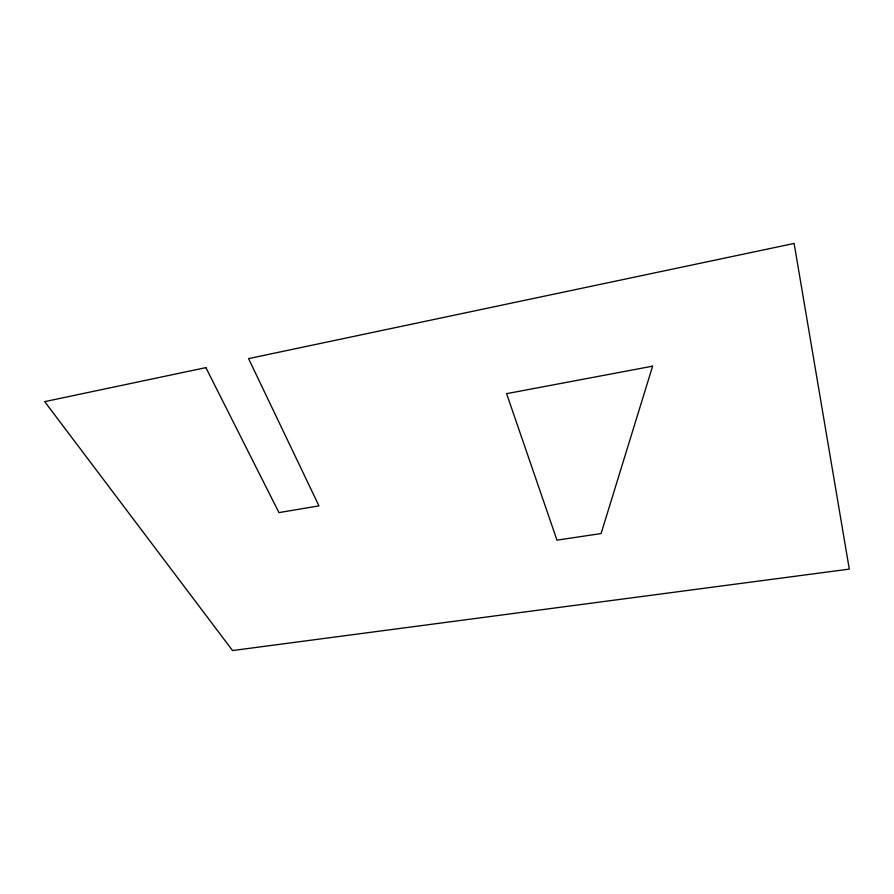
<?xml version="1.0" encoding="UTF-8"?>
<svg xmlns="http://www.w3.org/2000/svg" width="894" height="894" viewBox="0 0 894 894"><rect width="100%" height="100%" fill="white"/><g stroke="black" fill="none" stroke-linecap="round" stroke-linejoin="round"><path stroke-width="1.34" d="M652.609 366.16L601.092 533.562L556.962 540.144L506.607 393.651L652.609 366.16M205.888 367.624L44.7 401.641L232.552 650.553L849.3 569.109L794.118 243.447L248.566 358.617L318.968 505.881L278.939 512.597L205.888 367.624"/></g></svg>
